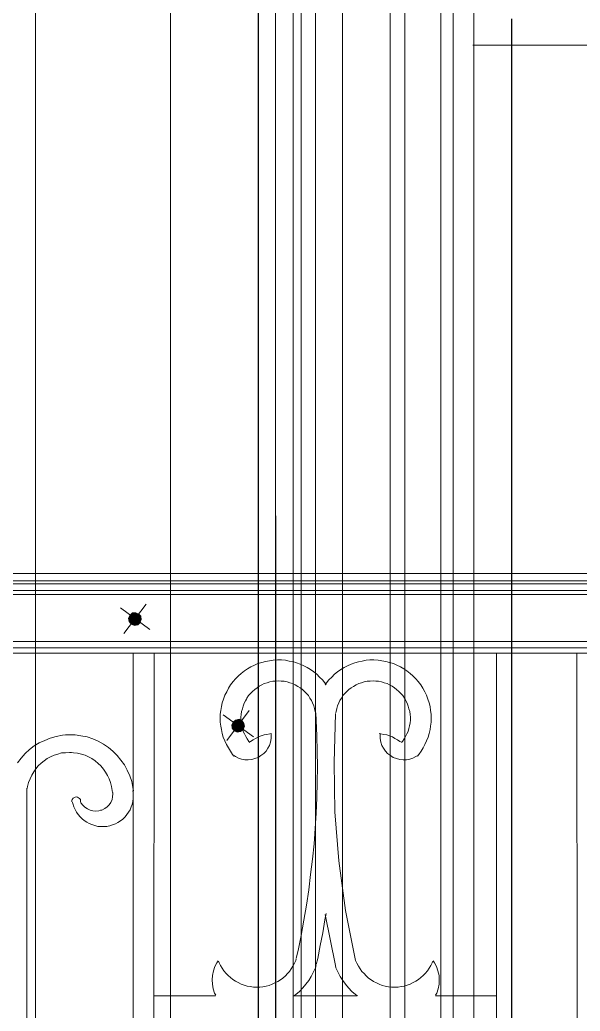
# Model space of a CAD drawing. Header units: millimetres. Extents: x -9564 to 494436, y -140371 to 4257.
# Drawn here: x 130742 to 131074, y -8964 to -8377 of the extents above; entities that cross this region are included whole.
import ezdxf

# ---------------------------------------------------------------- set-up
doc = ezdxf.new("R2010")
doc.units = ezdxf.units.MM
doc.header["$MEASUREMENT"] = 0
doc.linetypes.add('SLD-Solid', pattern=[0])
for name, color, linetype, lineweight in [('0.05', 252, 'Continuous', 5), ('09-Arsiran', 8, 'Continuous', 5), ('DOOR OPENING', 4, 'SLD-Solid', 5)]:
    doc.layers.add(name, color=color, linetype=linetype, lineweight=lineweight)

# ---------------------------------------------------------------- blocks, each defined once
blk = doc.blocks.new('list1')
for p, q in [((333.10533, 201.65988), (333.10533, 198.95853)), ((333.25545, 200.23119), (333.25545, 200.21619)), ((333.25545, 200.21619), (333.25545, 199.61619))]:
    blk.add_line(p, q)
at = {"layer": '09-Arsiran'}
for p, q in [((333.23307, 201.78762), (333.23307, 198.95853)), ((333.22078, 201.77533), (333.22078, 198.95853)), ((333.21353, 201.76809), (333.21353, 198.95853)), ((333.19218, 201.74673), (333.19218, 198.95853)), ((333.18349, 201.73804), (333.18349, 198.95853)), ((333.15534, 201.70989), (333.15533, 198.95853)), ((333.13922, 198.95853), (333.13922, 201.69377)), ((333.13075, 201.6853), (333.13075, 198.95853)), ((333.12598, 201.68054), (333.12598, 198.95853)), ((333.11561, 201.67016), (333.11561, 198.95853)), ((333.11561, 201.67016), (333.11565, 198.95853))]:
    blk.add_line(p, q, dxfattribs=at)
blk = doc.blocks.new('j1')
at = {"layer": 'DOOR OPENING'}
for p, q in [((344.13013, 198.95864), (344.13013, 201.65922)), ((344.078, 198.95853), (344.078, 201.60922))]:
    blk.add_line(p, q, dxfattribs=at)
blk.add_lwpolyline([(343.5602, 201.52922), (343.5602, 199.03853), (343.998, 199.03853), (343.998, 201.52922)], close=True, dxfattribs=at)
blk = doc.blocks.new('DRHRH')
at = {"layer": '0.05', "linetype": 'Continuous'}
for points in [[(688.5514, -24.5849), (688.5202, -24.6273), (688.5023, -24.6072), (688.4979, -24.5803), (688.509, -24.558), (688.5514, -24.5849)], [(688.5514, -24.5849), (688.509, -24.558), (688.5292, -24.5379), (688.556, -24.5379), (688.5783, -24.5469), (688.5514, -24.5849)], [(688.5514, -24.5849), (688.5783, -24.5469), (688.5939, -24.5647), (688.6006, -24.5914), (688.5894, -24.6183), (688.5514, -24.5849)], [(688.5739, -24.634), (688.547, -24.6384), (688.5202, -24.6273), (688.5514, -24.5849), (688.5894, -24.6183), (688.5739, -24.634)], [(689.3714, -25.4315), (689.3401, -25.4761), (689.3244, -25.4538), (689.3177, -25.427), (689.329, -25.4047), (689.3714, -25.4315)], [(689.3714, -25.4315), (689.329, -25.4047), (689.3513, -25.3891), (689.3781, -25.3846), (689.3981, -25.3957), (689.3714, -25.4315)], [(689.387, -25.4807), (689.3603, -25.4851), (689.3401, -25.4761), (689.3714, -25.4315), (689.4094, -25.465), (689.387, -25.4807)], [(689.3714, -25.4315), (689.3981, -25.3957), (689.4138, -25.4158), (689.4206, -25.4383), (689.4094, -25.465), (689.3714, -25.4315)]]:
    blk.add_hatch(color=256, dxfattribs=at).paths.add_polyline_path(points)
at = {"layer": '0.05'}
for p, q in [((692.7269, -24.2252), (668.9209, -24.2252)), ((668.9209, -24.2832), (692.7269, -24.2832)), ((668.9209, -24.3056), (692.7269, -24.3056)), ((668.9209, -24.3592), (692.7269, -24.3592)), ((668.9209, -24.3904), (692.7269, -24.3904)), ((688.433, -24.4977), (688.6676, -24.6697)), ((688.6364, -24.4664), (688.4599, -24.701)), ((688.5067, -24.558), (688.4979, -24.5781)), ((688.4979, -24.5781), (688.5514, -24.5849)), ((688.4979, -24.5781), (688.5514, -24.5849)), ((688.5023, -24.6049), (688.4979, -24.5781)), ((688.5292, -24.5357), (688.5067, -24.558)), ((688.5067, -24.558), (688.5514, -24.5849)), ((688.5514, -24.5849), (688.5067, -24.558)), ((688.5514, -24.5849), (688.5292, -24.5357)), ((688.5292, -24.5357), (688.556, -24.5357)), ((688.5514, -24.5849), (688.5292, -24.5357)), ((688.556, -24.5357), (688.5514, -24.5849)), ((688.556, -24.5357), (688.5514, -24.5849)), ((688.5783, -24.5469), (688.5514, -24.5849)), ((688.5514, -24.5849), (688.5783, -24.5469)), ((688.5514, -24.5849), (688.5939, -24.5624)), ((688.5514, -24.5849), (688.5939, -24.5624)), ((688.5783, -24.5469), (688.556, -24.5357)), ((688.5939, -24.5624), (688.5783, -24.5469)), ((688.5939, -24.5624), (688.5984, -24.5893)), ((688.5514, -24.5849), (688.5023, -24.6049)), ((688.5514, -24.5849), (688.5023, -24.6049)), ((688.5023, -24.6049), (688.518, -24.6273)), ((688.5514, -24.5849), (688.518, -24.6273)), ((688.518, -24.6273), (688.5514, -24.5849)), ((688.518, -24.6273), (688.5447, -24.6384)), ((688.5447, -24.6384), (688.5514, -24.5849)), ((688.5447, -24.6384), (688.5514, -24.5849)), ((688.5716, -24.6317), (688.5447, -24.6384)), ((688.5514, -24.5849), (688.5716, -24.6317)), ((688.5514, -24.5849), (688.5716, -24.6317)), ((688.5872, -24.6161), (688.5514, -24.5849)), ((688.5984, -24.5893), (688.5514, -24.5849)), ((688.5514, -24.5849), (688.5872, -24.6161)), ((688.5984, -24.5893), (688.5514, -24.5849)), ((688.5716, -24.6317), (688.5872, -24.6161)), ((688.5872, -24.6161), (688.5984, -24.5893)), ((668.9209, -24.7657), (692.7269, -24.7657)), ((668.9209, -24.8149), (692.7269, -24.8149)), ((668.9209, -24.8574), (692.7269, -24.8574)), ((669.8973, -24.8574), (691.4245, -24.8574)), ((669.8973, -24.8574), (691.4245, -24.8574)), ((688.5336, -29.4371), (688.5336, -24.8574)), ((688.6944, -35.3462), (688.7012, -24.8574)), ((688.7012, -24.8574), (691.4245, -24.8574)), ((691.4245, -24.8574), (691.4245, -35.3462)), ((692.0635, -24.8574), (691.4245, -24.8574)), ((691.4245, -24.8574), (691.4245, -36.89)), ((692.0679, -36.89), (692.0635, -24.8574)), ((689.4697, -24.9668), (689.4428, -24.9824)), ((689.4987, -24.9534), (689.4697, -24.9668)), ((689.5255, -24.94), (689.4987, -24.9534)), ((689.5568, -24.9311), (689.5255, -24.94)), ((689.5858, -24.9221), (689.5568, -24.9311)), ((689.6171, -24.9177), (689.5858, -24.9221)), ((689.6327, -24.9154), (689.6171, -24.9177)), ((689.6484, -24.9131), (689.6327, -24.9154)), ((689.682, -24.911), (689.6484, -24.9131)), ((689.7131, -24.911), (689.682, -24.911)), ((689.7444, -24.9131), (689.7131, -24.911)), ((689.7735, -24.9199), (689.7444, -24.9131)), ((689.8048, -24.9244), (689.7735, -24.9199)), ((689.8338, -24.9333), (689.8048, -24.9244)), ((689.8628, -24.9444), (689.8338, -24.9333)), ((689.892, -24.9579), (689.8628, -24.9444)), ((689.9187, -24.9713), (689.892, -24.9579)), ((689.9455, -24.987), (689.9187, -24.9713)), ((690.2114, -24.9713), (690.1845, -24.987)), ((690.2382, -24.9579), (690.2114, -24.9713)), ((690.2672, -24.9444), (690.2382, -24.9579)), ((690.2962, -24.9333), (690.2672, -24.9444)), ((690.3254, -24.9266), (690.2962, -24.9333)), ((690.3565, -24.9199), (690.3254, -24.9266)), ((690.3857, -24.9131), (690.3565, -24.9199)), ((690.4169, -24.911), (690.3857, -24.9131)), ((690.4482, -24.911), (690.4169, -24.911)), ((690.4817, -24.9131), (690.4482, -24.911)), ((690.4974, -24.9154), (690.4817, -24.9131)), ((690.5129, -24.9177), (690.4974, -24.9154)), ((690.5442, -24.9221), (690.5129, -24.9177)), ((690.5732, -24.9311), (690.5442, -24.9221)), ((690.6045, -24.94), (690.5732, -24.9311)), ((690.6314, -24.9534), (690.6045, -24.94)), ((690.6604, -24.9668), (690.6314, -24.9534)), ((690.6872, -24.9824), (690.6604, -24.9668)), ((689.3714, -25.0383), (689.349, -25.0607)), ((689.3937, -25.0183), (689.3714, -25.0383)), ((689.4183, -24.9981), (689.3937, -25.0183)), ((689.4428, -24.9824), (689.4183, -24.9981)), ((689.9701, -25.0048), (689.9455, -24.987)), ((689.9947, -25.0249), (689.9701, -25.0048)), ((690.017, -25.0473), (689.9947, -25.0249)), ((690.0394, -25.0696), (690.017, -25.0473)), ((690.1131, -25.0473), (690.0907, -25.0696)), ((690.1354, -25.0249), (690.1131, -25.0473)), ((690.16, -25.0048), (690.1354, -25.0249)), ((690.1845, -24.987), (690.16, -25.0048)), ((690.7118, -24.9981), (690.6872, -24.9824)), ((690.7364, -25.0183), (690.7118, -24.9981)), ((690.7587, -25.0383), (690.7364, -25.0183)), ((690.7811, -25.0607), (690.7587, -25.0383)), ((689.3088, -25.1098), (689.2931, -25.1344)), ((689.329, -25.083), (689.3088, -25.1098)), ((689.349, -25.0607), (689.329, -25.083)), ((689.5188, -25.1321), (689.501, -25.1456)), ((689.5367, -25.1187), (689.5188, -25.1321)), ((689.5568, -25.1076), (689.5367, -25.1187)), ((689.5768, -25.0987), (689.5568, -25.1076)), ((689.5993, -25.092), (689.5768, -25.0987)), ((689.6216, -25.0853), (689.5993, -25.092)), ((689.644, -25.0807), (689.6216, -25.0853)), ((689.6663, -25.0786), (689.644, -25.0807)), ((689.6886, -25.0763), (689.6663, -25.0786)), ((689.711, -25.0786), (689.6886, -25.0763)), ((689.7355, -25.0807), (689.711, -25.0786)), ((689.7467, -25.083), (689.7355, -25.0807)), ((689.7578, -25.0853), (689.7467, -25.083)), ((689.7803, -25.092), (689.7578, -25.0853)), ((689.8025, -25.0987), (689.7803, -25.092)), ((689.8227, -25.1098), (689.8025, -25.0987)), ((689.8428, -25.121), (689.8227, -25.1098)), ((689.8628, -25.1321), (689.8428, -25.121)), ((689.8807, -25.1456), (689.8628, -25.1321)), ((690.0594, -25.0941), (690.0394, -25.0696)), ((690.0684, -25.1076), (690.0594, -25.0941)), ((690.0707, -25.0941), (690.0617, -25.1076)), ((690.0907, -25.0696), (690.0707, -25.0941)), ((690.2672, -25.1321), (690.2494, -25.1456)), ((690.2874, -25.121), (690.2672, -25.1321)), ((690.3074, -25.1098), (690.2874, -25.121)), ((690.3275, -25.0987), (690.3074, -25.1098)), ((690.3499, -25.092), (690.3275, -25.0987)), ((690.3722, -25.0853), (690.3499, -25.092)), ((690.3834, -25.083), (690.3722, -25.0853)), ((690.3945, -25.0807), (690.3834, -25.083)), ((690.4191, -25.0786), (690.3945, -25.0807)), ((690.4415, -25.0763), (690.4191, -25.0786)), ((690.4638, -25.0786), (690.4415, -25.0763)), ((690.4862, -25.0807), (690.4638, -25.0786)), ((690.5085, -25.0853), (690.4862, -25.0807)), ((690.5308, -25.092), (690.5085, -25.0853)), ((690.5532, -25.0987), (690.5308, -25.092)), ((690.5732, -25.1076), (690.5532, -25.0987)), ((690.5934, -25.1187), (690.5732, -25.1076)), ((690.6112, -25.1321), (690.5934, -25.1187)), ((690.6291, -25.1456), (690.6112, -25.1321)), ((690.8012, -25.083), (690.7811, -25.0607)), ((690.8212, -25.1098), (690.8012, -25.083)), ((690.8369, -25.1344), (690.8212, -25.1098)), ((689.2574, -25.2058), (689.253, -25.2216)), ((689.2641, -25.1903), (689.2574, -25.2058)), ((689.2776, -25.1634), (689.2641, -25.1903)), ((689.2931, -25.1344), (689.2776, -25.1634)), ((689.4518, -25.1947), (689.4384, -25.2148)), ((689.4674, -25.1768), (689.4518, -25.1947)), ((689.4831, -25.1611), (689.4674, -25.1768)), ((689.501, -25.1456), (689.4831, -25.1611)), ((689.8964, -25.1611), (689.8807, -25.1456)), ((689.912, -25.1768), (689.8964, -25.1611)), ((689.9277, -25.1947), (689.912, -25.1768)), ((689.9388, -25.2148), (689.9277, -25.1947)), ((690.2024, -25.1947), (690.1912, -25.2148)), ((690.2181, -25.1768), (690.2024, -25.1947)), ((690.2337, -25.1611), (690.2181, -25.1768)), ((690.2494, -25.1456), (690.2337, -25.1611)), ((690.6471, -25.1611), (690.6291, -25.1456)), ((690.6627, -25.1768), (690.6471, -25.1611)), ((690.6782, -25.1947), (690.6627, -25.1768)), ((690.6917, -25.2148), (690.6782, -25.1947)), ((690.8525, -25.1634), (690.8369, -25.1344)), ((690.8659, -25.1903), (690.8525, -25.1634)), ((690.8726, -25.2058), (690.8659, -25.1903)), ((690.8771, -25.2216), (690.8726, -25.2058)), ((689.2351, -25.2818), (689.2306, -25.3131)), ((689.2418, -25.2506), (689.2351, -25.2818)), ((689.253, -25.2216), (689.2418, -25.2506)), ((689.4094, -25.2774), (689.4027, -25.2997)), ((689.416, -25.255), (689.4094, -25.2774)), ((689.4273, -25.2349), (689.416, -25.255)), ((689.434, -25.2237), (689.4273, -25.2349)), ((689.4384, -25.2148), (689.434, -25.2237)), ((689.9522, -25.2327), (689.9388, -25.2148)), ((689.9611, -25.2528), (689.9522, -25.2327)), ((689.9701, -25.2751), (689.9611, -25.2528)), ((689.9768, -25.2974), (689.9701, -25.2751)), ((690.16, -25.2751), (690.1532, -25.2974)), ((690.169, -25.2528), (690.16, -25.2751)), ((690.1778, -25.2327), (690.169, -25.2528)), ((690.1912, -25.2148), (690.1778, -25.2327)), ((690.6962, -25.2237), (690.6917, -25.2148)), ((690.7028, -25.2349), (690.6962, -25.2237)), ((690.7141, -25.255), (690.7028, -25.2349)), ((690.7208, -25.2774), (690.7141, -25.255)), ((690.7275, -25.2997), (690.7208, -25.2774)), ((690.8884, -25.2506), (690.8771, -25.2216)), ((690.8949, -25.2818), (690.8884, -25.2506)), ((690.8995, -25.3131), (690.8949, -25.2818)), ((689.2306, -25.3131), (689.2261, -25.3421)), ((689.2261, -25.3421), (689.2261, -25.3734)), ((689.2486, -25.3466), (689.4898, -25.5231)), ((689.4563, -25.3131), (689.2798, -25.55)), ((689.3937, -25.3444), (689.3914, -25.3667)), ((689.3914, -25.3667), (689.3914, -25.3891)), ((689.396, -25.322), (689.3937, -25.3444)), ((689.4027, -25.2997), (689.396, -25.322)), ((689.9813, -25.3198), (689.9768, -25.2974)), ((689.9835, -25.331), (689.9813, -25.3198)), ((689.988, -25.3913), (689.9857, -25.331)), ((690.1421, -25.3354), (690.1332, -25.7264)), ((690.1488, -25.3198), (690.1465, -25.331)), ((690.1532, -25.2974), (690.1488, -25.3198)), ((690.7341, -25.322), (690.7275, -25.2997)), ((690.7364, -25.3444), (690.7341, -25.322)), ((690.7386, -25.3667), (690.7364, -25.3444)), ((690.7386, -25.3891), (690.7386, -25.3667)), ((690.9039, -25.3421), (690.8995, -25.3131)), ((690.9039, -25.3734), (690.9039, -25.3421)), ((689.2261, -25.3734), (689.2261, -25.4047)), ((689.2261, -25.4047), (689.2306, -25.436)), ((689.2306, -25.436), (689.2351, -25.465)), ((689.329, -25.4047), (689.3177, -25.427)), ((689.3177, -25.427), (689.3714, -25.4315)), ((689.3177, -25.427), (689.3714, -25.4315)), ((689.3223, -25.4538), (689.3177, -25.427)), ((689.3714, -25.4315), (689.3223, -25.4538)), ((689.3714, -25.4315), (689.3223, -25.4538)), ((689.349, -25.3891), (689.329, -25.4047)), ((689.329, -25.4047), (689.3714, -25.4315)), ((689.3714, -25.4315), (689.329, -25.4047)), ((689.3714, -25.4315), (689.3378, -25.474)), ((689.3378, -25.474), (689.3714, -25.4315)), ((689.349, -25.3891), (689.3758, -25.3824)), ((689.3714, -25.4315), (689.349, -25.3891)), ((689.3714, -25.4315), (689.349, -25.3891)), ((689.3603, -25.4851), (689.3714, -25.4315)), ((689.3603, -25.4851), (689.3714, -25.4315)), ((689.3758, -25.3824), (689.3714, -25.4315)), ((689.3758, -25.3824), (689.3714, -25.4315)), ((689.3981, -25.3935), (689.3714, -25.4315)), ((689.3714, -25.4315), (689.3981, -25.3935)), ((689.3714, -25.4315), (689.4138, -25.4158)), ((689.3714, -25.4315), (689.4138, -25.4158)), ((689.3714, -25.4315), (689.387, -25.4807)), ((689.3714, -25.4315), (689.387, -25.4807)), ((689.4094, -25.4628), (689.3714, -25.4315)), ((689.4183, -25.436), (689.3714, -25.4315)), ((689.3714, -25.4315), (689.4094, -25.4628)), ((689.4183, -25.436), (689.3714, -25.4315)), ((689.3981, -25.3935), (689.3758, -25.3824)), ((689.3914, -25.3891), (689.3937, -25.4114)), ((689.3937, -25.4114), (689.3981, -25.4337)), ((689.4138, -25.4158), (689.3981, -25.3935)), ((689.3981, -25.4337), (689.4027, -25.4561)), ((689.4094, -25.4628), (689.4183, -25.436)), ((689.4138, -25.4158), (689.4183, -25.436)), ((689.9947, -25.5141), (689.988, -25.3913)), ((690.7275, -25.4561), (690.7319, -25.4337)), ((690.7319, -25.4337), (690.7364, -25.4114)), ((690.7364, -25.4114), (690.7386, -25.3891)), ((690.8949, -25.465), (690.8995, -25.436)), ((690.8995, -25.436), (690.9039, -25.4047)), ((690.9039, -25.4047), (690.9039, -25.3734)), ((687.9215, -25.5187), (687.8746, -25.532)), ((687.9706, -25.5097), (687.9215, -25.5187)), ((687.9952, -25.5074), (687.9706, -25.5097)), ((688.0198, -25.5053), (687.9952, -25.5074)), ((688.0712, -25.5074), (688.0198, -25.5053)), ((688.118, -25.5141), (688.0712, -25.5074)), ((688.1672, -25.5231), (688.118, -25.5141)), ((688.2119, -25.5387), (688.1672, -25.5231)), ((689.2351, -25.465), (689.2418, -25.4963)), ((689.2418, -25.4963), (689.2507, -25.5254)), ((689.2507, -25.5254), (689.2619, -25.5544)), ((689.3223, -25.4538), (689.3378, -25.474)), ((689.3378, -25.474), (689.3603, -25.4851)), ((689.387, -25.4807), (689.3603, -25.4851)), ((689.387, -25.4807), (689.4094, -25.4628)), ((689.4027, -25.4561), (689.4094, -25.4784)), ((689.4094, -25.4784), (689.4183, -25.4985)), ((689.4183, -25.4985), (689.4294, -25.5187)), ((689.4294, -25.5187), (689.4407, -25.5387)), ((689.53, -25.5231), (689.5077, -25.5343)), ((689.5523, -25.5141), (689.53, -25.5231)), ((689.5747, -25.5074), (689.5523, -25.5141)), ((689.597, -25.503), (689.5747, -25.5074)), ((689.6216, -25.4985), (689.597, -25.503)), ((689.6327, -25.4963), (689.6216, -25.4985)), ((689.6327, -25.5097), (689.6327, -25.4963)), ((689.6327, -25.5365), (689.6327, -25.5097)), ((689.997, -25.637), (689.9947, -25.5141)), ((690.5041, -25.4985), (690.4907, -25.4963)), ((690.4974, -25.4963), (690.4974, -25.5097)), ((690.4974, -25.5097), (690.4974, -25.5365)), ((690.5264, -25.503), (690.5041, -25.4985)), ((690.5509, -25.5074), (690.5264, -25.503)), ((690.5732, -25.5141), (690.5509, -25.5074)), ((690.5957, -25.5231), (690.5732, -25.5141)), ((690.6158, -25.5343), (690.5957, -25.5231)), ((690.6895, -25.5387), (690.7006, -25.5187)), ((690.7006, -25.5187), (690.7118, -25.4985)), ((690.7118, -25.4985), (690.7208, -25.4784)), ((690.7208, -25.4784), (690.7275, -25.4561)), ((690.8682, -25.5544), (690.8794, -25.5254)), ((690.8794, -25.5254), (690.8884, -25.4963)), ((690.8884, -25.4963), (690.8949, -25.465)), ((687.745, -25.5945), (687.7092, -25.6237)), ((687.7852, -25.57), (687.745, -25.5945)), ((687.8299, -25.55), (687.7852, -25.57)), ((687.8746, -25.532), (687.8299, -25.55)), ((688.2543, -25.5566), (688.2119, -25.5387)), ((688.2967, -25.5813), (688.2543, -25.5566)), ((688.337, -25.6058), (688.2967, -25.5813)), ((688.3727, -25.637), (688.337, -25.6058)), ((689.2619, -25.5544), (689.2753, -25.5834)), ((689.2753, -25.5834), (689.291, -25.6103)), ((689.4407, -25.5387), (689.454, -25.5588)), ((689.454, -25.5588), (689.463, -25.5678)), ((689.4674, -25.5588), (689.4585, -25.5655)), ((689.4876, -25.5454), (689.4674, -25.5588)), ((689.5077, -25.5343), (689.4876, -25.5454)), ((689.606, -25.6124), (689.6194, -25.5901)), ((689.6194, -25.5901), (689.6261, -25.5633)), ((689.6261, -25.5633), (689.6327, -25.5365)), ((690.4974, -25.5365), (690.5041, -25.5633)), ((690.5041, -25.5633), (690.5108, -25.5901)), ((690.5108, -25.5901), (690.5241, -25.6124)), ((690.6358, -25.5454), (690.6158, -25.5343)), ((690.6559, -25.5588), (690.6358, -25.5454)), ((690.6671, -25.5655), (690.6559, -25.5588)), ((690.6671, -25.5678), (690.6761, -25.5588)), ((690.6761, -25.5588), (690.6895, -25.5387)), ((690.8391, -25.6103), (690.8548, -25.5834)), ((690.8548, -25.5834), (690.8682, -25.5544)), ((687.6735, -25.655), (687.6422, -25.6907)), ((687.7092, -25.6237), (687.6735, -25.655)), ((687.8768, -25.6817), (687.85, -25.6951)), ((687.9059, -25.6683), (687.8768, -25.6817)), ((687.9349, -25.6594), (687.9059, -25.6683)), ((687.9639, -25.6504), (687.9349, -25.6594)), ((687.9952, -25.6483), (687.9639, -25.6504)), ((688.0265, -25.646), (687.9952, -25.6483)), ((688.0443, -25.646), (688.0265, -25.646)), ((688.06, -25.6483), (688.0443, -25.646)), ((688.0913, -25.6527), (688.06, -25.6483)), ((688.1226, -25.6594), (688.0913, -25.6527)), ((688.1516, -25.6683), (688.1226, -25.6594)), ((688.1785, -25.6817), (688.1516, -25.6683)), ((688.2052, -25.6951), (688.1785, -25.6817)), ((688.4063, -25.6705), (688.3727, -25.637)), ((688.4353, -25.7063), (688.4063, -25.6705)), ((689.291, -25.6103), (689.3066, -25.637)), ((689.3066, -25.637), (689.3244, -25.6617)), ((689.3244, -25.6617), (689.3356, -25.675)), ((689.3334, -25.6705), (689.3468, -25.6773)), ((689.3468, -25.6773), (689.3714, -25.6907)), ((689.5277, -25.6862), (689.539, -25.6795)), ((689.539, -25.6795), (689.5501, -25.6705)), ((689.5501, -25.6705), (689.5724, -25.655)), ((689.5724, -25.655), (689.5903, -25.6348)), ((689.5903, -25.6348), (689.606, -25.6124)), ((689.9991, -25.76), (689.997, -25.637)), ((690.5241, -25.6124), (690.5398, -25.6348)), ((690.5398, -25.6348), (690.5577, -25.655)), ((690.5577, -25.655), (690.5799, -25.6705)), ((690.5799, -25.6705), (690.5912, -25.6795)), ((690.5912, -25.6795), (690.6024, -25.6862)), ((690.7587, -25.6907), (690.7832, -25.6773)), ((690.7832, -25.6773), (690.7967, -25.6705)), ((690.7945, -25.675), (690.8056, -25.6617)), ((690.8056, -25.6617), (690.8235, -25.637)), ((690.8235, -25.637), (690.8391, -25.6103)), ((687.6422, -25.6907), (687.6132, -25.7287)), ((687.7785, -25.7532), (687.7606, -25.7755)), ((687.8009, -25.7308), (687.7785, -25.7532)), ((687.8255, -25.713), (687.8009, -25.7308)), ((687.85, -25.6951), (687.8255, -25.713)), ((688.232, -25.713), (688.2052, -25.6951)), ((688.2543, -25.7331), (688.232, -25.713)), ((688.2767, -25.7532), (688.2543, -25.7331)), ((688.2967, -25.7778), (688.2767, -25.7532)), ((688.4643, -25.7443), (688.4353, -25.7063)), ((688.4867, -25.7867), (688.4643, -25.7443)), ((689.3714, -25.6907), (689.396, -25.6995)), ((689.396, -25.6995), (689.4227, -25.7041)), ((689.4227, -25.7041), (689.4496, -25.7041)), ((689.4496, -25.7041), (689.4764, -25.7018)), ((689.4764, -25.7018), (689.501, -25.6951)), ((689.501, -25.6951), (689.5277, -25.6862)), ((689.997, -25.8828), (689.9991, -25.76)), ((690.1332, -25.7264), (690.1377, -26.1174)), ((690.6024, -25.6862), (690.6291, -25.6951)), ((690.6291, -25.6951), (690.6537, -25.7018)), ((690.6537, -25.7018), (690.6805, -25.7041)), ((690.6805, -25.7041), (690.7074, -25.7041)), ((690.7074, -25.7041), (690.7341, -25.6995)), ((690.7341, -25.6995), (690.7587, -25.6907)), ((687.7271, -25.827), (687.7138, -25.856)), ((687.7428, -25.8001), (687.7271, -25.827)), ((687.7606, -25.7755), (687.7428, -25.8001)), ((688.3147, -25.8024), (688.2967, -25.7778)), ((688.3303, -25.8291), (688.3147, -25.8024)), ((688.3415, -25.856), (688.3303, -25.8291)), ((688.5067, -25.8314), (688.4867, -25.7867)), ((688.5224, -25.8783), (688.5067, -25.8314)), ((687.6936, -25.9163), (687.6913, -25.932)), ((687.7025, -25.885), (687.6936, -25.9163)), ((687.7138, -25.856), (687.7025, -25.885)), ((688.3526, -25.885), (688.3415, -25.856)), ((688.3616, -25.9163), (688.3526, -25.885)), ((688.366, -25.9475), (688.3616, -25.9163)), ((688.5313, -25.9252), (688.5224, -25.8783)), ((689.9947, -26.0057), (689.997, -25.8828)), ((687.6869, -29.4528), (687.6869, -25.9297)), ((688.0823, -25.999), (688.0712, -26.0012)), ((688.0913, -26.0012), (688.0823, -25.999)), ((688.3683, -25.9632), (688.366, -25.9475)), ((688.366, -26.0212), (688.3705, -25.999)), ((688.3705, -25.999), (688.3727, -25.9744)), ((688.3727, -25.9744), (688.3727, -25.9632)), ((688.5359, -25.9521), (688.5313, -25.9252)), ((688.5336, -25.9632), (688.5313, -25.9521)), ((688.5336, -25.9878), (688.5336, -25.9632)), ((688.5336, -26.0124), (688.5336, -25.9878)), ((688.0488, -26.0191), (688.0466, -26.028)), ((688.0466, -26.028), (688.0466, -26.0391)), ((688.0555, -26.0101), (688.0488, -26.0191)), ((688.051, -26.0414), (688.0533, -26.0525)), ((688.0533, -26.0525), (688.0622, -26.0771)), ((688.0622, -26.0057), (688.0555, -26.0101)), ((688.0712, -26.0012), (688.0622, -26.0057)), ((688.0622, -26.0771), (688.0712, -26.0995)), ((688.1002, -26.0057), (688.0913, -26.0012)), ((688.1069, -26.0124), (688.1002, -26.0057)), ((688.1136, -26.0191), (688.1069, -26.0124)), ((688.1159, -26.0347), (688.1136, -26.0191)), ((688.1136, -26.0347), (688.118, -26.0458)), ((688.118, -26.0458), (688.1337, -26.066)), ((688.1337, -26.066), (688.1493, -26.0817)), ((688.3259, -26.0794), (688.3415, -26.0615)), ((688.3415, -26.0615), (688.3549, -26.0437)), ((688.3549, -26.0437), (688.366, -26.0212)), ((688.518, -26.0794), (688.5247, -26.0592)), ((688.5247, -26.0592), (688.5313, -26.0347)), ((688.5313, -26.0347), (688.5336, -26.0124)), ((689.988, -26.1285), (689.9947, -26.0057)), ((688.0712, -26.0995), (688.0823, -26.1195)), ((688.0823, -26.1195), (688.0957, -26.1397)), ((688.0957, -26.1397), (688.1113, -26.1575)), ((688.1113, -26.1575), (688.127, -26.1732)), ((688.1493, -26.0817), (688.1695, -26.095)), ((688.1695, -26.095), (688.1918, -26.104)), ((688.1918, -26.104), (688.2142, -26.1107)), ((688.2142, -26.1107), (688.2365, -26.1129)), ((688.2365, -26.1129), (688.261, -26.1107)), ((688.261, -26.1107), (688.2745, -26.1062)), ((688.2745, -26.1062), (688.2856, -26.104)), ((688.2856, -26.104), (688.308, -26.0928)), ((688.308, -26.0928), (688.3259, -26.0794)), ((688.4509, -26.1754), (688.4689, -26.1575)), ((688.4689, -26.1575), (688.4844, -26.1397)), ((688.4844, -26.1397), (688.4979, -26.1218)), ((688.4979, -26.1218), (688.509, -26.1017)), ((688.509, -26.1017), (688.518, -26.0794)), ((689.9813, -26.2514), (689.988, -26.1285)), ((690.1377, -26.1174), (690.169, -26.5084)), ((688.127, -26.1732), (688.1449, -26.1867)), ((688.1449, -26.1867), (688.165, -26.2)), ((688.165, -26.2), (688.185, -26.2112)), ((688.185, -26.2112), (688.2052, -26.2201)), ((688.2052, -26.2201), (688.2276, -26.2268)), ((688.2276, -26.2268), (688.2522, -26.2335)), ((688.2522, -26.2335), (688.2745, -26.2358)), ((688.2745, -26.2358), (688.299, -26.2358)), ((688.299, -26.2358), (688.3236, -26.2335)), ((688.3236, -26.2335), (688.3347, -26.2312)), ((688.3347, -26.2312), (688.3482, -26.2291)), ((688.3482, -26.2291), (688.3705, -26.2224)), ((688.3705, -26.2224), (688.3929, -26.2134)), ((688.3929, -26.2134), (688.413, -26.2022)), ((688.413, -26.2022), (688.433, -26.1888)), ((688.433, -26.1888), (688.4509, -26.1754)), ((689.9724, -26.3721), (689.9813, -26.2514)), ((689.959, -26.4949), (689.9724, -26.3721)), ((689.9455, -26.6155), (689.959, -26.4949)), ((690.169, -26.5084), (690.2225, -26.9015)), ((689.9298, -26.7384), (689.9455, -26.6155)), ((689.912, -26.8591), (689.9298, -26.7384)), ((689.892, -26.9796), (689.912, -26.8591)), ((690.0594, -26.9775), (690.0684, -26.9261)), ((690.0617, -26.9328), (690.1421, -27.3393)), ((690.2225, -26.9015), (690.2985, -27.2858)), ((689.8695, -27.1003), (689.892, -26.9796)), ((690.0415, -27.0802), (690.0594, -26.9775)), ((689.845, -27.2209), (689.8695, -27.1003)), ((690.0215, -27.1808), (690.0415, -27.0802)), ((690.0014, -27.2835), (690.0215, -27.1808)), ((689.8315, -27.2813), (689.845, -27.2209)), ((689.1994, -27.3171), (689.1837, -27.3483)), ((689.2106, -27.3013), (689.1994, -27.3171)), ((689.2127, -27.3059), (689.2173, -27.3171)), ((689.2173, -27.3171), (689.2284, -27.3393)), ((689.2284, -27.3393), (689.2418, -27.3618)), ((689.8048, -27.3439), (689.816, -27.3215)), ((689.816, -27.3215), (689.8271, -27.2992)), ((689.8271, -27.2992), (689.8315, -27.2858)), ((689.9835, -27.3572), (689.988, -27.3393)), ((689.9902, -27.3326), (690.0014, -27.2835)), ((690.1421, -27.3393), (690.1465, -27.3572)), ((690.2985, -27.2858), (690.303, -27.2992)), ((690.303, -27.2992), (690.3141, -27.3215)), ((690.3141, -27.3215), (690.3254, -27.3439)), ((690.8884, -27.3618), (690.9016, -27.3393)), ((690.9016, -27.3393), (690.9129, -27.3171)), ((690.9129, -27.3171), (690.9174, -27.3059)), ((690.9308, -27.3171), (690.9195, -27.3013)), ((690.9464, -27.3483), (690.9308, -27.3171)), ((689.1636, -27.4176), (689.1614, -27.4533)), ((689.1726, -27.3818), (689.1636, -27.4176)), ((689.1837, -27.3483), (689.1726, -27.3818)), ((689.2418, -27.3618), (689.2551, -27.3818)), ((689.2551, -27.3818), (689.2731, -27.4019)), ((689.2731, -27.4019), (689.2887, -27.4198)), ((689.7444, -27.422), (689.7601, -27.4042)), ((689.7601, -27.4042), (689.778, -27.3863)), ((689.778, -27.3863), (689.7914, -27.3662)), ((689.7914, -27.3662), (689.8048, -27.3439)), ((689.95, -27.4265), (689.9678, -27.3908)), ((689.9678, -27.3908), (689.9835, -27.3572)), ((690.1465, -27.3572), (690.1622, -27.3908)), ((690.1622, -27.3908), (690.1801, -27.4265)), ((690.3254, -27.3439), (690.3387, -27.3662)), ((690.3387, -27.3662), (690.3521, -27.3863)), ((690.3521, -27.3863), (690.37, -27.4042)), ((690.37, -27.4042), (690.3857, -27.422)), ((690.8414, -27.4198), (690.8571, -27.4019)), ((690.8571, -27.4019), (690.8749, -27.3818)), ((690.8749, -27.3818), (690.8884, -27.3618)), ((690.9575, -27.3818), (690.9464, -27.3483)), ((690.9665, -27.4176), (690.9575, -27.3818)), ((690.9688, -27.4533), (690.9665, -27.4176)), ((689.1614, -27.4533), (689.1636, -27.489)), ((689.1636, -27.489), (689.1703, -27.5248)), ((689.2887, -27.4198), (689.3088, -27.4355)), ((689.3088, -27.4355), (689.3267, -27.4511)), ((689.3267, -27.4511), (689.349, -27.4645)), ((689.349, -27.4645), (689.3691, -27.4756)), ((689.3691, -27.4756), (689.3937, -27.4868)), ((689.3937, -27.4868), (689.416, -27.4958)), ((689.416, -27.4958), (689.4407, -27.5025)), ((689.6148, -27.498), (689.6394, -27.489)), ((689.6394, -27.489), (689.6618, -27.4779)), ((689.6618, -27.4779), (689.6841, -27.4668)), ((689.6841, -27.4668), (689.7043, -27.4533)), ((689.7043, -27.4533), (689.7244, -27.4399)), ((689.7244, -27.4399), (689.7444, -27.422)), ((689.883, -27.5181), (689.9075, -27.489)), ((689.9075, -27.489), (689.9298, -27.4578)), ((689.9298, -27.4578), (689.95, -27.4265)), ((690.1801, -27.4265), (690.2002, -27.4578)), ((690.2002, -27.4578), (690.2225, -27.489)), ((690.2225, -27.489), (690.2471, -27.5181)), ((690.3857, -27.422), (690.4058, -27.4399)), ((690.4058, -27.4399), (690.4258, -27.4533)), ((690.4258, -27.4533), (690.4459, -27.4668)), ((690.4459, -27.4668), (690.4682, -27.4779)), ((690.4682, -27.4779), (690.4907, -27.489)), ((690.4907, -27.489), (690.5152, -27.498)), ((690.6895, -27.5025), (690.7141, -27.4958)), ((690.7141, -27.4958), (690.7364, -27.4868)), ((690.7364, -27.4868), (690.7609, -27.4756)), ((690.7609, -27.4756), (690.7811, -27.4645)), ((690.7811, -27.4645), (690.8034, -27.4511)), ((690.8034, -27.4511), (690.8212, -27.4355)), ((690.8212, -27.4355), (690.8414, -27.4198)), ((690.9598, -27.5248), (690.9665, -27.489)), ((690.9665, -27.489), (690.9688, -27.4533)), ((689.1703, -27.5248), (689.1814, -27.5583)), ((689.1814, -27.5583), (689.1904, -27.5762)), ((689.4407, -27.5025), (689.4653, -27.5069)), ((689.4653, -27.5069), (689.4898, -27.5115)), ((689.4898, -27.5115), (689.5166, -27.5115)), ((689.5166, -27.5115), (689.5277, -27.5115)), ((689.5277, -27.5115), (689.5411, -27.5115)), ((689.5411, -27.5115), (689.5657, -27.5092)), ((689.5657, -27.5092), (689.5925, -27.5025)), ((689.5925, -27.5025), (689.6148, -27.498)), ((689.8115, -27.5806), (689.8271, -27.5695)), ((689.8271, -27.5695), (689.8561, -27.5449)), ((689.8561, -27.5449), (689.883, -27.5181)), ((690.2471, -27.5181), (690.274, -27.5449)), ((690.274, -27.5449), (690.303, -27.5695)), ((690.303, -27.5695), (690.3187, -27.5806)), ((690.5152, -27.498), (690.5375, -27.5025)), ((690.5375, -27.5025), (690.5644, -27.5092)), ((690.5644, -27.5092), (690.5889, -27.5115)), ((690.5889, -27.5115), (690.6024, -27.5115)), ((690.6024, -27.5115), (690.6135, -27.5115)), ((690.6135, -27.5115), (690.6404, -27.5115)), ((690.6404, -27.5115), (690.6649, -27.5069)), ((690.6649, -27.5069), (690.6895, -27.5025)), ((690.9396, -27.5762), (690.9486, -27.5583)), ((690.9486, -27.5583), (690.9598, -27.5248)), ((688.7012, -27.5806), (689.1881, -27.5806)), ((689.8048, -27.5806), (690.3141, -27.5806)), ((690.9375, -27.5806), (691.4245, -27.5806))]:
    blk.add_line(p, q, dxfattribs=at)

msp = doc.modelspace()

# ---------------------------------------------------------------- linework, layer by layer
at = {"layer": '09-Arsiran'}
msp.add_line((131010.5887, -8391.893, 0), (131730.5377, -8391.893, 0), dxfattribs=at)

# ---------------------------------------------------------------- block references
for name, p, xscale, yscale, zscale in [('list1', (-202221.9024, -208607.382, 0), 999.9998119083025, 999.9998119083025, 999.9998119083025), ('j1', (-213246.6977, -208607.382), 999.9998119083025, 999.9998119083025, 999.9998119083025), ('DRHRH', (79491.0147, -6899.3887, 0), 74.53255562622827, 74.53255562622827, 74.53255562622827)]:
    msp.add_blockref(name, p, dxfattribs=dict(xscale=xscale, yscale=yscale, zscale=zscale))

doc.saveas('drawing.dxf')
